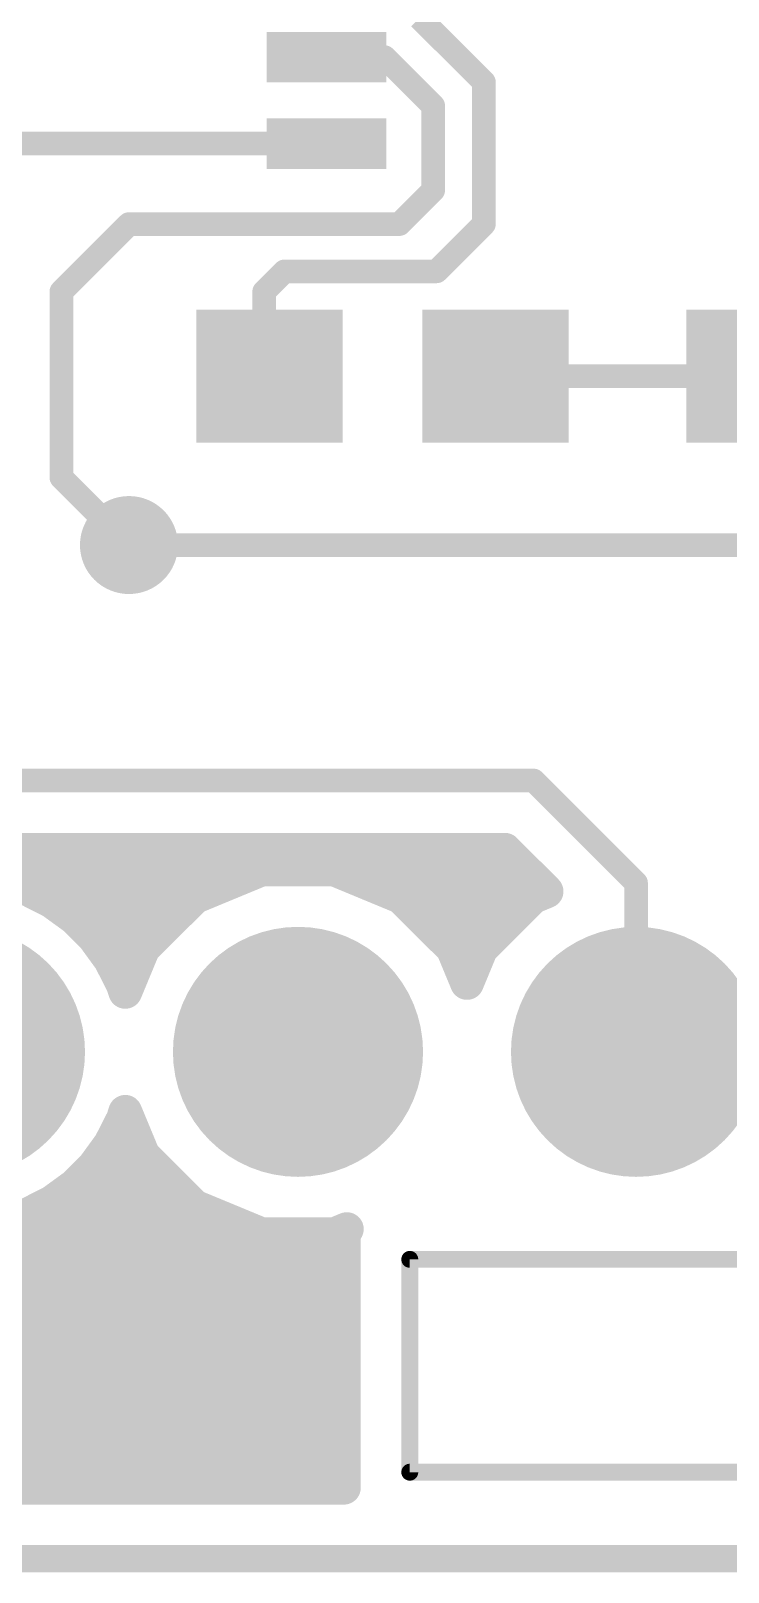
# Model space of a CAD drawing. Extents: x -0.1 to 53.2, y -0.1 to 25.5.
# Drawn here: x 8.15 to 13.39, y -0.1 to 11.49 of the extents above; entities that cross this region are included whole.
import ezdxf

# ---------------------------------------------------------------- set-up
doc = ezdxf.new("R2010")
doc.units = 0
for name, color, linetype in [('1', 22, 'CONTINUOUS'), ('17', 82, 'CONTINUOUS'), ('18', 82, 'CONTINUOUS'), ('20', 7, 'CONTINUOUS')]:
    doc.layers.add(name, color=color, linetype=linetype)

# ---------------------------------------------------------------- blocks, each defined once
blk = doc.blocks.new('RECT')
blk.add_solid([(-0.5, -0.5), (0.5, -0.5), (-0.5, 0.5), (0.5, 0.5)])
blk = doc.blocks.new('ROUNDP')
at = {"const_width": 0.5}
blk.add_lwpolyline([(0, -0.25, 1), (0, 0.25, 1), (0, -0.25)], format="xyb", dxfattribs=at)
blk = doc.blocks.new('ROUNDV')
at = {"const_width": 0.5}
blk.add_lwpolyline([(0, -0.25, 1), (0, 0.25, 1), (0, -0.25)], format="xyb", dxfattribs=at)

msp = doc.modelspace()

# ---------------------------------------------------------------- linework, layer by layer
at = {"layer": '1'}
for points, const_width in [([(11.0744, 11.5824), (11.557, 11.0998)], 0.1778), ([(10.375, 11.288), (10.81, 11.288)], 0.1778), ([(11.176, 10.922), (10.81, 11.288)], 0.1778), ([(11.557, 10.033), (11.557, 11.0998)], 0.1778), ([(11.176, 10.287), (11.176, 10.922)], 0.1778), ([(10.375, 10.638), (7.62, 10.638)], 0.1778), ([(10.922, 10.033), (11.176, 10.287)], 0.1778), ([(8.382, 9.525), (8.89, 10.033)], 0.1778), ([(8.89, 10.033), (10.922, 10.033)], 0.1778), ([(11.557, 10.033), (11.2014, 9.6774)], 0.1778), ([(10.0584, 9.6774), (9.906, 9.525)], 0.1778), ([(11.2014, 9.6774), (10.0584, 9.6774)], 0.1778), ([(8.382, 8.128), (8.382, 9.525)], 0.1778), ([(9.906, 9.525), (9.906, 8.929)], 0.1778), ([(9.906, 8.929), (9.945, 8.89)], 0.1778), ([(11.645, 8.89), (13.628, 8.89)], 0.1778), ([(8.382, 8.128), (8.89, 7.62)], 0.1778), ([(13.97, 7.62), (8.89, 7.62)], 0.1778), ([(7.62, 5.85), (11.93, 5.85)], 0.1778), ([(11.93, 5.85), (12.7, 5.08)], 0.1778), ([(6.1864, 5.3293), (11.7143, 5.3293)], 0.254), ([(11.7143, 5.3293), (12.0275, 5.0161)], 0.254), ([(8.127, 5.034), (7.9293, 5.0983)], 0.254), ([(9.8872, 5.1816), (9.3831, 4.9728)], 0.254), ([(10.4328, 5.1816), (9.8872, 5.1816)], 0.254), ([(10.9369, 4.9728), (10.4328, 5.1816)], 0.254), ([(7.9855, 5.08), (9.6419, 5.08)], 0.254), ([(8.3123, 4.9396), (8.127, 5.034)], 0.254), ([(9.3831, 4.9728), (8.9972, 4.5869)], 0.254), ([(10.6781, 5.08), (11.9636, 5.08)], 0.254), ([(11.3228, 4.5869), (10.9369, 4.9728)], 0.254), ([(11.923, 4.9728), (11.5372, 4.5869)], 0.254), ([(12.0275, 5.0161), (11.923, 4.9728)], 0.254), ([(12.7, 5.08), (12.7, 3.81)], 0.1778), ([(8.4804, 4.8174), (8.3123, 4.9396)], 0.254), ([(8.4687, 4.826), (9.2363, 4.826)], 0.254), ([(8.6274, 4.6704), (8.4804, 4.8174)], 0.254), ([(11.0837, 4.826), (11.7763, 4.826)], 0.254), ([(8.7496, 4.5023), (8.6274, 4.6704)], 0.254), ([(8.699, 4.572), (8.991, 4.572)], 0.254), ([(8.9972, 4.5869), (8.8622, 4.261)], 0.254), ([(11.43, 4.3281), (11.3228, 4.5869)], 0.254), ([(11.329, 4.572), (11.531, 4.572)], 0.254), ([(11.5372, 4.5869), (11.43, 4.3281)], 0.254), ([(8.844, 4.317), (8.7496, 4.5023)], 0.254), ([(8.8435, 4.318), (8.8858, 4.318)], 0.254), ([(8.8622, 4.261), (8.844, 4.317)], 0.254), ([(8.844, 3.303), (8.8622, 3.359)], 0.254), ([(8.8622, 3.359), (8.9972, 3.0331)], 0.254), ([(8.7496, 3.1177), (8.844, 3.303)], 0.254), ([(8.8435, 3.302), (8.8858, 3.302)], 0.254), ([(8.6274, 2.9496), (8.7496, 3.1177)], 0.254), ([(8.699, 3.048), (8.991, 3.048)], 0.254), ([(8.9972, 3.0331), (9.3831, 2.6472)], 0.254), ([(8.4804, 2.8026), (8.6274, 2.9496)], 0.254), ([(8.3123, 2.6804), (8.4804, 2.8026)], 0.254), ([(8.4687, 2.794), (9.2363, 2.794)], 0.254), ([(8.127, 2.586), (8.3123, 2.6804)], 0.254), ([(7.9293, 2.5217), (8.127, 2.586)], 0.254), ([(7.9855, 2.54), (9.6419, 2.54)], 0.254), ([(9.3831, 2.6472), (9.8872, 2.4384)], 0.254), ([(9.8872, 2.4384), (10.4328, 2.4384)], 0.254), ([(10.4328, 2.4384), (10.5269, 2.4774)], 0.254), ([(10.5269, 2.4774), (10.5047, 2.4552)], 0.254), ([(10.5047, 2.4552), (10.5047, 0.5334)], 0.254), ([(5.8408, 2.286), (10.5047, 2.286)], 0.254), ([(5.7035, 2.032), (10.5047, 2.032)], 0.254), ([(5.3311, 1.778), (10.5047, 1.778)], 0.254), ([(0.5334, 1.524), (10.5047, 1.524)], 0.254), ([(0.5334, 1.27), (10.5047, 1.27)], 0.254), ([(0.5334, 1.016), (10.5047, 1.016)], 0.254), ([(0.5334, 0.762), (10.5047, 0.762)], 0.254), ([(10.5047, 0.5334), (0.5334, 0.5334)], 0.254)]:
    msp.add_lwpolyline(points, dxfattribs=dict(at, const_width=const_width))
for points, const_width in [([(10.375, 11.3324, 1), (10.375, 11.2436)], 0.0889), ([(10.8414, 11.3194, 1), (10.7786, 11.2566)], 0.0889), ([(10.81, 11.2436, 1), (10.81, 11.3324)], 0.0889), ([(11.6014, 11.0998, 1), (11.5126, 11.0998)], 0.0889), ([(11.5256, 11.0684, 1), (11.5884, 11.1312)], 0.0889), ([(11.2204, 10.922, 1), (11.1316, 10.922)], 0.0889), ([(11.1446, 10.8906, 1), (11.2074, 10.9534)], 0.0889), ([(10.375, 10.5936, 1), (10.375, 10.6824)], 0.0889), ([(11.1316, 10.287, 1), (11.2204, 10.287)], 0.0889), ([(11.2074, 10.2556, 1), (11.1446, 10.3184)], 0.0889), ([(8.89, 10.0775, 1), (8.89, 9.9886)], 0.0889), ([(8.9214, 10.0016, 1), (8.8586, 10.0644)], 0.0889), ([(10.8906, 10.0644, 1), (10.9534, 10.0016)], 0.0889), ([(10.922, 9.9886, 1), (10.922, 10.0775)], 0.0889), ([(11.5884, 10.0016, 1), (11.5256, 10.0644)], 0.0889), ([(11.5126, 10.033, 1), (11.6014, 10.033)], 0.0889), ([(10.0584, 9.7218, 1), (10.0584, 9.633)], 0.0889), ([(10.0898, 9.646, 1), (10.027, 9.7088)], 0.0889), ([(11.17, 9.7088, 1), (11.2328, 9.646)], 0.0889), ([(11.2014, 9.633, 1), (11.2014, 9.7218)], 0.0889), ([(8.3506, 9.5564, 1), (8.4134, 9.4936)], 0.0889), ([(8.4264, 9.525, 1), (8.3376, 9.525)], 0.0889), ([(9.9505, 9.525, 1), (9.8616, 9.525)], 0.0889), ([(9.8746, 9.5564, 1), (9.9374, 9.4936)], 0.0889), ([(9.9374, 8.9604, 1), (9.8746, 8.8976)], 0.0889), ([(9.8616, 8.929, 1), (9.9505, 8.929)], 0.0889), ([(9.9136, 8.8586, 1), (9.9764, 8.9214)], 0.0889), ([(11.645, 8.9345, 1), (11.645, 8.8456)], 0.0889), ([(8.4134, 8.1594, 1), (8.3506, 8.0966)], 0.0889), ([(8.3376, 8.128, 1), (8.4264, 8.128)], 0.0889), ([(8.89, 7.6645, 1), (8.89, 7.5755)], 0.0889), ([(8.8586, 7.5886, 1), (8.9214, 7.6514)], 0.0889), ([(11.9614, 5.8814, 1), (11.8986, 5.8186)], 0.0889), ([(11.93, 5.8056, 1), (11.93, 5.8945)], 0.0889), ([(11.7592, 5.3742, 1), (11.6694, 5.2844)], 0.127), ([(11.7143, 5.2658, 1), (11.7143, 5.3928)], 0.127), ([(9.8872, 5.2451, 1), (9.8872, 5.1181)], 0.127), ([(9.9115, 5.1229, 1), (9.8629, 5.2403)], 0.127), ([(10.4571, 5.2403, 1), (10.4085, 5.1229)], 0.127), ([(10.4328, 5.1181, 1), (10.4328, 5.2451)], 0.127), ([(8.1558, 5.0906, 1), (8.0982, 4.9775)], 0.127), ([(8.1074, 4.9736, 1), (8.1466, 5.0944)], 0.127), ([(9.428, 4.9279, 1), (9.3381, 5.0177)], 0.127), ([(9.6419, 5.0165, 1), (9.6419, 5.1435)], 0.127), ([(10.6781, 5.1435, 1), (10.6781, 5.0165)], 0.127), ([(10.9818, 5.0177, 1), (10.892, 4.9279)], 0.127), ([(11.968, 4.9279, 1), (11.8781, 5.0177)], 0.127), ([(11.9636, 5.0165, 1), (11.9636, 5.1435)], 0.127), ([(11.9826, 4.9712, 1), (12.0725, 5.061)], 0.127), ([(12.0518, 4.9574, 1), (12.0033, 5.0747)], 0.127), ([(12.7445, 5.08, 1), (12.6556, 5.08)], 0.0889), ([(12.6686, 5.0486, 1), (12.7314, 5.1114)], 0.0889), ([(8.3496, 4.991, 1), (8.2749, 4.8883)], 0.127), ([(8.2834, 4.8831, 1), (8.3411, 4.9962)], 0.127), ([(9.3587, 5.0315, 1), (9.4074, 4.9141)], 0.127), ([(10.9126, 4.9141, 1), (10.9612, 5.0315)], 0.127), ([(11.8988, 5.0315, 1), (11.9473, 4.9141)], 0.127), ([(8.4687, 4.8895, 1), (8.4687, 4.7625)], 0.127), ([(8.5253, 4.8623, 1), (8.4355, 4.7725)], 0.127), ([(8.4431, 4.7661, 1), (8.5178, 4.8688)], 0.127), ([(9.2363, 4.7625, 1), (9.2363, 4.8895)], 0.127), ([(11.0837, 4.8895, 1), (11.0837, 4.7625)], 0.127), ([(11.7763, 4.7625, 1), (11.7763, 4.8895)], 0.127), ([(8.6788, 4.7078, 1), (8.5761, 4.6331)], 0.127), ([(8.5825, 4.6255, 1), (8.6723, 4.7153)], 0.127), ([(8.699, 4.6355, 1), (8.699, 4.5085)], 0.127), ([(8.9523, 4.6318, 1), (9.0421, 4.542)], 0.127), ([(9.0559, 4.5626, 1), (8.9385, 4.6112)], 0.127), ([(8.991, 4.5085, 1), (8.991, 4.6355)], 0.127), ([(11.3815, 4.6112, 1), (11.2641, 4.5626)], 0.127), ([(11.329, 4.6355, 1), (11.329, 4.5085)], 0.127), ([(11.2779, 4.542, 1), (11.3677, 4.6318)], 0.127), ([(11.4923, 4.6318, 1), (11.5821, 4.542)], 0.127), ([(11.5959, 4.5626, 1), (11.4785, 4.6112)], 0.127), ([(11.531, 4.5085, 1), (11.531, 4.6355)], 0.127), ([(8.8062, 4.5311, 1), (8.6931, 4.4734)], 0.127), ([(8.6983, 4.4649, 1), (8.801, 4.5396)], 0.127), ([(8.8435, 4.3815, 1), (8.8435, 4.2545)], 0.127), ([(8.9044, 4.3366, 1), (8.7836, 4.2974)], 0.127), ([(8.7875, 4.2882, 1), (8.9006, 4.3458)], 0.127), ([(8.8858, 4.2545, 1), (8.8858, 4.3815)], 0.127), ([(11.3713, 4.3524, 1), (11.4887, 4.3038)], 0.127), ([(11.3713, 4.3038, 1), (11.4887, 4.3524)], 0.127), ([(8.8035, 4.2853, 1), (8.9209, 4.2367)], 0.127), ([(8.8018, 4.2414, 1), (8.9226, 4.2807)], 0.127), ([(12.6556, 3.81, 1), (12.7445, 3.81)], 0.0889), ([(8.9209, 3.3833, 1), (8.8035, 3.3347)], 0.127), ([(8.9226, 3.3393, 1), (8.8018, 3.3786)], 0.127), ([(8.8435, 3.3655, 1), (8.8435, 3.2385)], 0.127), ([(8.7836, 3.3226, 1), (8.9044, 3.2834)], 0.127), ([(8.9006, 3.2742, 1), (8.7875, 3.3318)], 0.127), ([(8.8858, 3.2385, 1), (8.8858, 3.3655)], 0.127), ([(8.801, 3.0804, 1), (8.6983, 3.1551)], 0.127), ([(8.699, 3.1115, 1), (8.699, 2.9845)], 0.127), ([(8.6931, 3.1466, 1), (8.8062, 3.0889)], 0.127), ([(9.0421, 3.078, 1), (8.9523, 2.9881)], 0.127), ([(8.991, 2.9845, 1), (8.991, 3.1115)], 0.127), ([(8.5761, 2.9869, 1), (8.6788, 2.9122)], 0.127), ([(8.6723, 2.9047, 1), (8.5825, 2.9945)], 0.127), ([(8.9385, 3.0087, 1), (9.0559, 3.0574)], 0.127), ([(8.4687, 2.8575, 1), (8.4687, 2.7305)], 0.127), ([(8.4355, 2.8475, 1), (8.5253, 2.7576)], 0.127), ([(8.5178, 2.7512, 1), (8.4431, 2.8539)], 0.127), ([(9.2363, 2.7305, 1), (9.2363, 2.8575)], 0.127), ([(8.2749, 2.7317, 1), (8.3496, 2.629)], 0.127), ([(8.3411, 2.6238, 1), (8.2834, 2.7369)], 0.127), ([(8.0982, 2.6425, 1), (8.1558, 2.5294)], 0.127), ([(8.1466, 2.5256, 1), (8.1074, 2.6464)], 0.127), ([(9.4074, 2.7059, 1), (9.3587, 2.5885)], 0.127), ([(9.3381, 2.6023, 1), (9.428, 2.6921)], 0.127), ([(9.6419, 2.4765, 1), (9.6419, 2.6035)], 0.127), ([(9.8872, 2.5019, 1), (9.8872, 2.3749)], 0.127), ([(9.8629, 2.3797, 1), (9.9115, 2.4971)], 0.127), ([(10.4085, 2.4971, 1), (10.4571, 2.3797)], 0.127), ([(10.4328, 2.3749, 1), (10.4328, 2.5019)], 0.127), ([(10.5682, 2.4552, 1), (10.4412, 2.4552)], 0.127), ([(10.4598, 2.5001, 1), (10.5496, 2.4103)], 0.127), ([(10.5718, 2.4325, 1), (10.482, 2.5223)], 0.127), ([(10.5512, 2.4187, 1), (10.5026, 2.536)], 0.127), ([(10.5047, 2.2225, 1), (10.5047, 2.3495)], 0.127), ([(10.5047, 1.9685, 1), (10.5047, 2.0955)], 0.127), ([(10.5047, 1.7145, 1), (10.5047, 1.8415)], 0.127), ([(10.5047, 1.4605, 1), (10.5047, 1.5875)], 0.127), ([(10.5047, 1.2065, 1), (10.5047, 1.3335)], 0.127), ([(10.5047, 0.9525, 1), (10.5047, 1.0795)], 0.127), ([(10.5047, 0.6985, 1), (10.5047, 0.8255)], 0.127), ([(10.4412, 0.5334, 1), (10.5682, 0.5334)], 0.127), ([(10.5047, 0.4699, 1), (10.5047, 0.5969)], 0.127)]:
    msp.add_lwpolyline(points, format="xyb", dxfattribs=dict(at, const_width=const_width))
at = {"layer": '20', "const_width": 0.0635}
for points in [[(11, 2.2818, 1), (11, 2.2182)], [(11.0318, 2.25, 1), (10.9682, 2.25)], [(11, 0.6818, 1), (11, 0.6182)], [(10.9682, 0.65, 1), (11.0318, 0.65)]]:
    msp.add_lwpolyline(points, format="xyb", dxfattribs=at)
at = {"layer": '20'}
for points, const_width in [([(14.4, 2.25), (11, 2.25)], 0.127), ([(11, 2.25), (11, 0.65)], 0.127), ([(14.4, 0.65), (11, 0.65)], 0.127), ([(25.4, 0), (0, 0)], 0.2032)]:
    msp.add_lwpolyline(points, dxfattribs=dict(at, const_width=const_width))

# ---------------------------------------------------------------- block references
at = {"layer": '1', "xscale": 0.9, "yscale": 0.38}
for p in [(10.375, 11.288), (10.375, 10.638)]:
    msp.add_blockref('RECT', p, dxfattribs=at)
at = {"layer": '1', "xscale": 1.1, "rotation": 180}
for p in [(9.945, 8.89), (11.645, 8.89)]:
    msp.add_blockref('RECT', p, dxfattribs=at)
at = {"layer": '1', "xscale": 1.1}
msp.add_blockref('RECT', (13.628, 8.89), dxfattribs=at)
at = {"layer": '17', "xscale": 1.8796, "yscale": 1.8796, "rotation": 90}
for p in [(7.62, 3.81), (10.16, 3.81), (12.7, 3.81)]:
    msp.add_blockref('ROUNDP', p, dxfattribs=at)
at = {"layer": '18', "xscale": 0.7366, "yscale": 0.7366}
msp.add_blockref('ROUNDV', (8.89, 7.62), dxfattribs=at)

doc.saveas('drawing.dxf')
